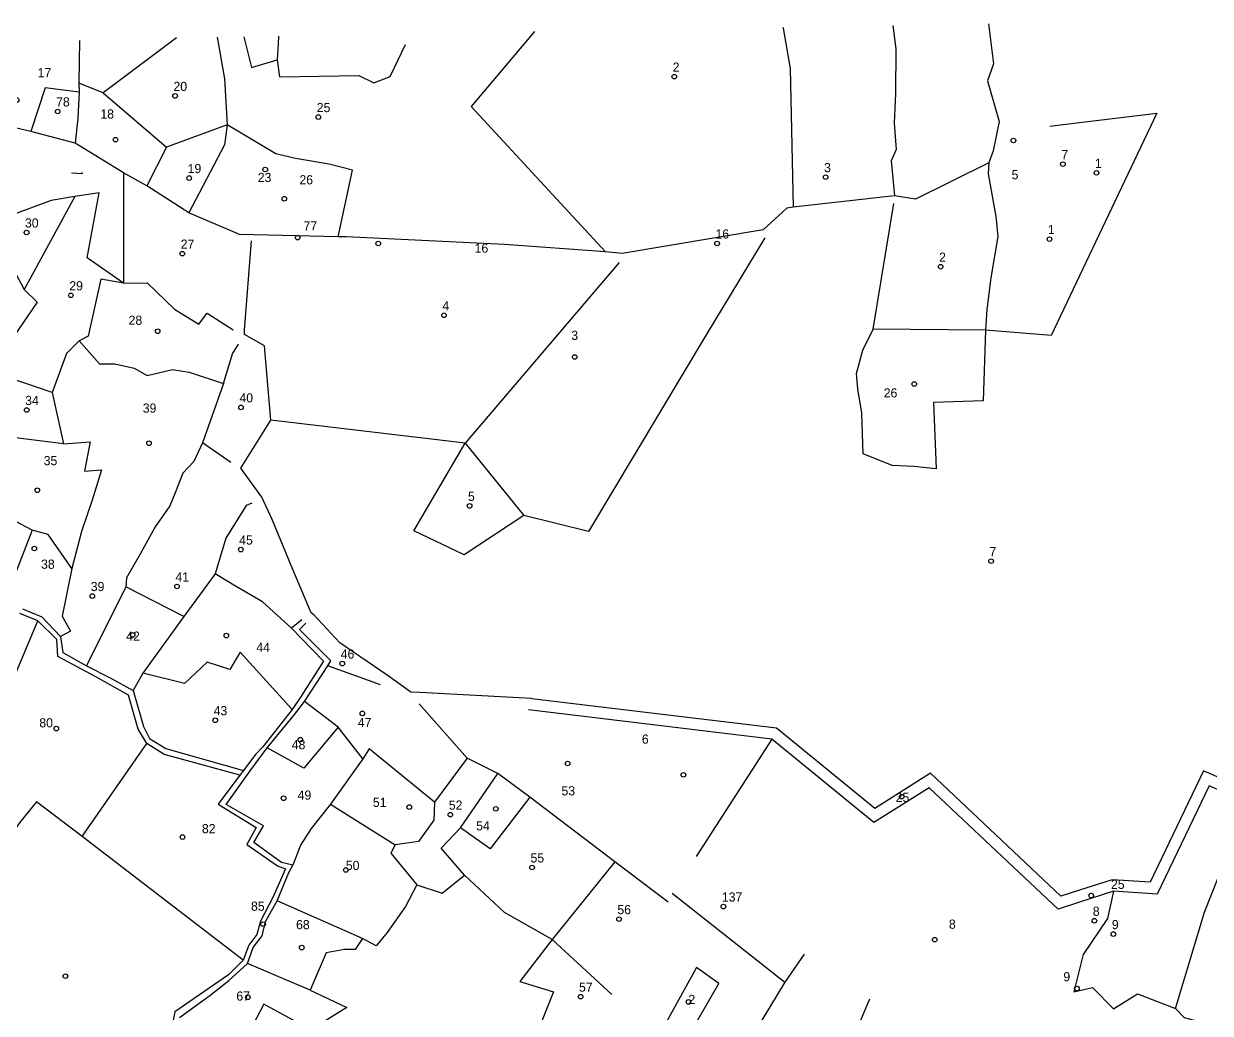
# Model space of a CAD drawing. Extents: x 176571 to 180224, y 250857 to 253450.
# Drawn here: x 177340 to 177857, y 252999 to 253431 of the extents above; entities that cross this region are included whole.
import ezdxf
from ezdxf.enums import TextEntityAlignment as Align

# ---------------------------------------------------------------- set-up
doc = ezdxf.new("R2010")
doc.units = 0
for name, color, linetype in [('1602', 240, 'Continuous'), ('1603', 240, 'Continuous'), ('A_POINTS', 252, 'Continuous')]:
    doc.layers.add(name, color=color, linetype=linetype)
doc.styles.add('HEBTXT', font='hebtxt.shx')

# ---------------------------------------------------------------- blocks, each defined once
blk = doc.blocks.new('1603')
at = {"layer": 'A_POINTS'}
blk.add_circle((0, 0), 0.25, dxfattribs=at)
at = {"style": 'HEBTXT'}
blk.add_attdef('PARCEL_NUM', text='', height=2, dxfattribs=at).set_placement((0, 1), align=Align.CENTER)
at = {"style": 'HEBTXT', "flags": 1}
blk.add_attdef('LOT_NUM', text='', height=2, dxfattribs=at).set_placement((0, -2.5), align=Align.CENTER)

msp = doc.modelspace()

# ---------------------------------------------------------------- linework, layer by layer
at = {"layer": '1602'}
for points in [[(177670.71, 253429.18), (177670.77, 253428.85), (177673.92, 253411.29), (177675.12, 253350.75)], [(177718.56, 253430.01), (177719.91, 253419.77), (177719.8, 253400.17), (177719.25, 253387.39), (177720.03, 253375.97), (177717.86, 253370.95), (177719.29, 253355.7)], [(177760.26, 253430.74), (177762.52, 253413.22), (177759.83, 253405.87), (177764.94, 253388.05), (177762.36, 253375.29), (177760.51, 253370.07), (177760.11, 253365.36)], [(177364.01, 253423.44), (177363.62, 253404.79), (177363.82, 253400.89), (177363.21, 253389.64), (177362.16, 253378.63)], [(177406.34, 253424.58), (177374.34, 253400.68), (177363.62, 253404.79)], [(177424.02, 253424.89), (177427.18, 253406.74), (177428.35, 253386.72), (177427.27, 253377.98), (177411.63, 253348.33)], [(177435.68, 253425.09), (177439.03, 253411.7), (177450.24, 253415.06)], [(177450.72, 253425.36), (177450.61, 253421.93), (177450.24, 253415.06), (177451.22, 253407.6), (177485.72, 253408.14), (177492.34, 253405), (177499.39, 253407.8), (177506.16, 253421.63)], [(177562.38, 253427.3), (177534.79, 253394.67), (177593.32, 253331.35)], [(177363.82, 253400.89), (177348.99, 253402.75), (177342.82, 253383.8)], [(177374.34, 253400.68), (177401.95, 253376.99), (177393.39, 253360.11)], [(177433.73, 253338.82), (177411.63, 253348.33), (177393.39, 253360.11), (177383.17, 253365.75), (177362.16, 253378.63), (177342.82, 253383.8), (177333.42, 253386), (177322.83, 253386.31), (177305.87, 253393.55)], [(177800, 253387.61), (177833.71, 253391.78), (177800, 253320.79)], [(177476.82, 253337.89), (177482.98, 253366.85), (177472.83, 253369.46), (177458.23, 253371.92), (177449.62, 253373.99), (177428.35, 253386.72), (177401.95, 253376.99)], [(177787.05, 253386.01), (177800, 253387.61)], [(177360.46, 253365.77), (177365.23, 253365.45), (177365.21, 253365.85)], [(177383.17, 253365.75), (177383.1, 253317.66), (177393.54, 253317.8), (177405.4, 253306.23), (177416.06, 253299.8), (177419.63, 253304.59), (177430.98, 253297.31)], [(177760.51, 253370.07), (177728.49, 253354.21), (177719.29, 253355.7), (177675.12, 253350.75), (177672.35, 253350.36), (177662.05, 253340.85), (177600.65, 253330.56), (177593.32, 253331.35), (177549.29, 253334.49), (177480.31, 253337.77)], [(177760.11, 253365.36), (177763.54, 253346.68), (177764.45, 253338.02), (177761.35, 253319.98), (177759.66, 253306.15), (177759.03, 253297.12)], [(177383.1, 253317.66), (177367.37, 253328.7), (177372.6, 253357.05), (177361.94, 253355.39), (177351.58, 253353.65), (177324.48, 253343.72), (177339.88, 253314.87), (177345.55, 253309.38), (177333.35, 253291.54)], [(177361.94, 253355.39), (177339.88, 253314.87)], [(177800, 253320.79), (177787.65, 253294.77), (177759.03, 253297.12), (177758.04, 253266.28), (177736.41, 253265.67), (177737.55, 253236.65), (177727.73, 253237.76), (177718.32, 253238.15), (177705.63, 253243.23), (177705.09, 253261), (177703.38, 253271.61), (177702.81, 253278.27), (177705.53, 253288.48), (177710.05, 253297.51), (177719.02, 253352.41)], [(177480.31, 253337.77), (177476.82, 253337.89), (177433.73, 253338.82)], [(177800, 253052.97), (177791.92, 253050.37), (177735.04, 253103.96), (177710.7, 253088.59), (177667.94, 253123.62), (177561.27, 253136.44), (177561.12, 253136.52), (177512.4, 253139.18), (177508.47, 253139.39), (177498.1, 253146.7), (177477.5, 253160.77), (177466.11, 253173.03), (177465.01, 253173.96), (177462.98, 253178.78), (177456.93, 253192.87), (177447.97, 253214.67), (177443.47, 253224.33), (177434.34, 253237.02), (177447.47, 253257.86), (177444.66, 253290.36), (177435.97, 253295.21), (177435.98, 253297.12), (177438.92, 253336.05)], [(177662.85, 253337.4), (177637.29, 253295.17), (177585.98, 253209.39), (177557.76, 253216.31), (177531.7, 253199.13), (177509.77, 253209.7), (177532.2, 253247.86), (177447.47, 253257.86)], [(177599.36, 253326.62), (177532.2, 253247.86), (177557.76, 253216.31)], [(177383.1, 253317.66), (177373.3, 253319.41), (177367.72, 253294.48), (177363.82, 253292.44), (177372.69, 253282.52), (177379.43, 253282.4), (177387.76, 253280.59), (177393.52, 253277.36), (177404.48, 253280), (177411.85, 253278.77), (177426.83, 253273.88), (177430.73, 253286.87), (177433.25, 253291)], [(177352.04, 253269.94), (177333.76, 253276.27), (177333.35, 253291.54), (177318.6, 253299.85), (177301.97, 253310.83), (177290.41, 253273.86)], [(177759.03, 253297.12), (177710.05, 253297.51)], [(177363.82, 253292.44), (177358.32, 253287), (177352.04, 253269.94), (177357.06, 253247.54), (177368.65, 253248.43), (177366.14, 253235.73), (177373.55, 253236.31), (177369.48, 253223.01), (177364.9, 253209.42), (177360.66, 253193.29), (177356.49, 253172.52), (177360.08, 253165.94), (177355.75, 253163.6)], [(177357.06, 253247.54), (177337.2, 253250.01), (177320.13, 253251.17), (177308.9, 253254.72), (177312, 253262.07), (177292.12, 253267.99), (177290.41, 253273.86), (177277.54, 253276.81)], [(177426.83, 253273.88), (177417.56, 253248.06), (177413.85, 253239.84), (177408.97, 253234.79), (177405.64, 253226.17), (177403.41, 253220.59), (177396.93, 253211.37), (177390.61, 253199.73), (177384.52, 253189.12), (177384.24, 253185.25), (177367.02, 253150.82)], [(177430.01, 253239.52), (177417.56, 253248.06)], [(177360.66, 253193.29), (177350.3, 253208.11), (177343.37, 253209.9), (177319.43, 253222.54), (177305.81, 253221.7)], [(177439.13, 253221.79), (177436.7, 253220.65), (177427.73, 253206.47), (177423.07, 253190.94), (177409.47, 253172.37), (177391.61, 253147.57), (177387.43, 253140.11)], [(177343.37, 253209.9), (177332.27, 253181.42)], [(177456.49, 253167.27), (177443.71, 253178.75), (177431.96, 253185.54), (177423.07, 253190.94)], [(177409.47, 253172.37), (177384.24, 253185.25)], [(177339.08, 253175.72), (177347.53, 253172.19), (177355.75, 253163.6), (177356.72, 253156.69), (177367.02, 253150.82), (177377.31, 253145.59), (177387.43, 253140.11), (177391.89, 253124.33), (177394.46, 253119.16), (177401.66, 253114.82), (177435.52, 253105.18)], [(177365.09, 253076.36), (177345.3, 253091.5), (177338.31, 253082.88), (177326.23, 253066.54), (177300.67, 253091.15), (177280.27, 253068.66), (177270.72, 253073.32), (177254.84, 253081.93), (177255.81, 253087.94), (177206.8, 253124.12), (177211.37, 253134.81), (177230.29, 253120.82), (177261.84, 253099.66), (177271.76, 253125.79), (177273.69, 253137.55), (177272.84, 253141.89), (177275.14, 253146.02), (177279.7, 253149.46), (177298.32, 253138.35), (177308.14, 253131.48), (177304.26, 253113.98), (177320.54, 253110.54), (177345.87, 253170.48)], [(177433.91, 253103.14), (177407.88, 253110.33), (177400.89, 253112.15), (177393.41, 253116.98), (177389.62, 253123.15), (177385.35, 253138.09), (177371.15, 253146.03), (177354.51, 253154.93), (177354.14, 253162.33), (177345.87, 253170.48), (177337.98, 253173.67)], [(177460.87, 253170.91), (177456.49, 253167.27), (177470.43, 253152.88), (177460.31, 253137.13), (177456.76, 253131.8), (177443.95, 253115.46), (177440.63, 253111.97), (177435.52, 253105.18), (177433.91, 253103.14), (177424.4, 253090.55), (177440.98, 253080.32), (177436.97, 253072.98), (177450.34, 253063.64), (177453.82, 253062.35), (177448.29, 253049.82), (177442.94, 253039.44), (177441.34, 253033.72), (177437.88, 253029.09), (177435.36, 253022.54), (177429, 253016.16), (177405.6, 252999.94), (177404.7, 252995.62)], [(177407.54, 252997.51), (177420.81, 253007.04), (177429.03, 253013.67), (177437.21, 253021.03), (177439.65, 253028.03), (177443.58, 253033.15), (177445.1, 253039.39), (177450.24, 253048.37), (177455.31, 253060.67), (177457.03, 253063.87), (177452.11, 253065.03), (177439.96, 253073.74), (177444.22, 253080.98), (177427.86, 253090.38), (177438.41, 253105.09), (177445.87, 253115.06), (177457.85, 253129.72), (177462.15, 253135.3), (177472.29, 253150.86), (177473.61, 253152.97), (177459.84, 253166.62), (177462.66, 253169.4)], [(177456.76, 253131.8), (177433.98, 253156.71), (177429.51, 253149.19), (177419.59, 253152.4), (177409.73, 253143.04), (177391.61, 253147.57)], [(177495.25, 253142.59), (177472.29, 253150.86)], [(177487.46, 253110.32), (177476.72, 253124), (177462.15, 253135.3)], [(177620.62, 253047.76), (177597.43, 253065.29), (177560.29, 253093.5), (177546.33, 253103.88), (177532.94, 253110.51), (177512.13, 253134.19)], [(177800, 253047.72), (177790.64, 253044.7), (177734.43, 253097.67), (177710.32, 253082.44), (177665.9, 253118.83), (177559.82, 253131.58)], [(177476.72, 253124), (177461.81, 253106.26), (177445.87, 253115.06)], [(177665.9, 253118.83), (177632.91, 253067.61)], [(177435.36, 253022.54), (177365.09, 253076.36), (177393.41, 253116.98)], [(177518.78, 253091.3), (177490.31, 253114.63), (177487.46, 253110.32), (177473.37, 253090.57), (177465.05, 253079.93), (177460.34, 253072.68), (177457.03, 253063.87)], [(177532.94, 253110.51), (177518.78, 253091.3), (177518.5, 253083.54), (177511.82, 253074.15), (177501.58, 253072.79), (177499.68, 253069.08), (177511.03, 253055.4), (177522.05, 253051.64), (177531.91, 253059.54)], [(177596.12, 253007.5), (177570.11, 253031.45), (177549.33, 253043.26), (177531.91, 253059.54), (177521.67, 253071.38), (177530.16, 253080.13), (177546.33, 253103.88)], [(177875.36, 253095.75), (177854.14, 253104.97), (177830.78, 253056.5), (177814.28, 253057.58), (177800, 253052.97)], [(177873.39, 253091.15), (177856.56, 253098.47), (177833.82, 253051.3), (177814.9, 253052.53), (177800, 253047.72)], [(177560.29, 253093.5), (177543.03, 253071.04), (177530.16, 253080.13)], [(177473.37, 253090.57), (177501.58, 253072.79)], [(177800, 253009.29), (177805.6, 253010.57), (177814.89, 253001.26), (177825.27, 253007.84), (177841.89, 253001.37), (177854.51, 253043.48), (177873.39, 253091.15)], [(177597.43, 253065.29), (177570.11, 253031.45), (177555.98, 253013.2), (177570.59, 253008.62), (177565.48, 252995.56), (177572.42, 252990.12), (177564.49, 252982.72), (177577.53, 252976.36)], [(177511.03, 253055.4), (177506.07, 253045.87), (177498.17, 253034.49), (177493.29, 253028.74), (177487.31, 253031.88), (177450.24, 253048.37)], [(177622.43, 253051.63), (177671.46, 253012.87)], [(177814.9, 253052.53), (177812.22, 253040.6), (177801.59, 253024.98), (177800, 253018.58)], [(177487.31, 253031.88), (177484.22, 253027.11), (177479.51, 253027.11), (177471.57, 253025.69), (177464.61, 253009.37), (177437.21, 253021.03)], [(177679.89, 253025.17), (177671.46, 253012.87), (177652.3, 252981.17), (177674.5, 252959.69), (177680.84, 252954.11)], [(177633.03, 253019.24), (177619.96, 252995.62), (177627.96, 252986.62), (177642.79, 253012.34), (177633.03, 253019.24)], [(177800, 253018.58), (177797.55, 253008.73), (177800, 253009.29)], [(177464.61, 253009.37), (177480.53, 253001.78), (177464.91, 252992.05), (177444.33, 253003.27), (177431.93, 252979.7), (177425.99, 252982.46), (177406.2, 252994.16)], [(177708.37, 253005.48), (177700.71, 252987.34), (177696.26, 252977.55), (177691.23, 252962.63), (177680.84, 252954.11), (177671.3, 252938.75), (177660.16, 252926.44)], [(177841.89, 253001.37), (177845.65, 252997.55), (177870.91, 252990.66)]]:
    msp.add_lwpolyline(points, dxfattribs=at)

# ---------------------------------------------------------------- block references
at = {"layer": '1603'}
ref = msp.add_blockref('1603', (177623.32, 253407.66), dxfattribs=dict(at, xscale=4, yscale=4, zscale=4))
ref.add_attrib('PARCEL_NUM', '2', (177622.63, 253409.82), dxfattribs={"layer": '0', "height": 4, "style": 'HEBTXT'})
ref = msp.add_blockref('1603', (177336.59, 253397.47), dxfattribs=dict(at, xscale=4, yscale=4, zscale=4))
ref.add_attrib('PARCEL_NUM', '17', (177345.72, 253407.38), dxfattribs={"layer": '0', "height": 4, "style": 'HEBTXT'})
ref = msp.add_blockref('1603', (177405.65, 253399.26), dxfattribs=dict(at, xscale=4, yscale=4, zscale=4))
ref.add_attrib('PARCEL_NUM', '20', (177404.95, 253401.42), dxfattribs={"layer": '0', "height": 4, "style": 'HEBTXT'})
ref = msp.add_blockref('1603', (177354.47, 253392.49), dxfattribs=dict(at, xscale=4, yscale=4, zscale=4))
ref.add_attrib('PARCEL_NUM', '78', (177353.78, 253394.65), dxfattribs={"layer": '0', "height": 4, "style": 'HEBTXT'})
ref = msp.add_blockref('1603', (177379.7, 253380.2), dxfattribs=dict(at, xscale=4, yscale=4, zscale=4))
ref.add_attrib('PARCEL_NUM', '18', (177373.07, 253389.38), dxfattribs={"layer": '0', "height": 4, "style": 'HEBTXT'})
ref = msp.add_blockref('1603', (177468.12, 253390.05), dxfattribs=dict(at, xscale=4, yscale=4, zscale=4))
ref.add_attrib('PARCEL_NUM', '25', (177467.43, 253392.2), dxfattribs={"layer": '0', "height": 4, "style": 'HEBTXT'})
ref = msp.add_blockref('1603', (177771.2, 253379.84), dxfattribs=dict(at, xscale=4, yscale=4, zscale=4))
ref.add_attrib('PARCEL_NUM', '5', (177770.39, 253362.93), dxfattribs={"layer": '0', "height": 4, "style": 'HEBTXT'})
ref = msp.add_blockref('1603', (177792.76, 253369.51), dxfattribs=dict(at, xscale=4, yscale=4, zscale=4))
ref.add_attrib('PARCEL_NUM', '7', (177792.07, 253371.67), dxfattribs={"layer": '0', "height": 4, "style": 'HEBTXT'})
ref = msp.add_blockref('1603', (177807.43, 253365.74), dxfattribs=dict(at, xscale=4, yscale=4, zscale=4))
ref.add_attrib('PARCEL_NUM', '1', (177806.74, 253367.9), dxfattribs={"layer": '0', "height": 4, "style": 'HEBTXT'})
ref = msp.add_blockref('1603', (177411.82, 253363.45), dxfattribs=dict(at, xscale=4, yscale=4, zscale=4))
ref.add_attrib('PARCEL_NUM', '19', (177411.13, 253365.61), dxfattribs={"layer": '0', "height": 4, "style": 'HEBTXT'})
ref = msp.add_blockref('1603', (177444.96, 253367.21), dxfattribs=dict(at, xscale=4, yscale=4, zscale=4))
ref.add_attrib('PARCEL_NUM', '23', (177441.69, 253361.72), dxfattribs={"layer": '0', "height": 4, "style": 'HEBTXT'})
ref = msp.add_blockref('1603', (177689.34, 253363.87), dxfattribs=dict(at, xscale=4, yscale=4, zscale=4))
ref.add_attrib('PARCEL_NUM', '3', (177688.64, 253366.02), dxfattribs={"layer": '0', "height": 4, "style": 'HEBTXT'})
ref = msp.add_blockref('1603', (177453.29, 253354.44), dxfattribs=dict(at, xscale=4, yscale=4, zscale=4))
ref.add_attrib('PARCEL_NUM', '26', (177459.87, 253360.7), dxfattribs={"layer": '0', "height": 4, "style": 'HEBTXT'})
ref = msp.add_blockref('1603', (177340.91, 253339.73), dxfattribs=dict(at, xscale=4, yscale=4, zscale=4))
ref.add_attrib('PARCEL_NUM', '30', (177340.21, 253341.89), dxfattribs={"layer": '0', "height": 4, "style": 'HEBTXT'})
ref = msp.add_blockref('1603', (177459.11, 253337.51), dxfattribs=dict(at, xscale=4, yscale=4, zscale=4))
ref.add_attrib('PARCEL_NUM', '77', (177461.69, 253340.65), dxfattribs={"layer": '0', "height": 4, "style": 'HEBTXT'})
ref = msp.add_blockref('1603', (177641.98, 253334.93), dxfattribs=dict(at, xscale=4, yscale=4, zscale=4))
ref.add_attrib('PARCEL_NUM', '16', (177641.29, 253337.09), dxfattribs={"layer": '0', "height": 4, "style": 'HEBTXT'})
ref = msp.add_blockref('1603', (177786.92, 253336.84), dxfattribs=dict(at, xscale=4, yscale=4, zscale=4))
ref.add_attrib('PARCEL_NUM', '1', (177786.23, 253339), dxfattribs={"layer": '0', "height": 4, "style": 'HEBTXT'})
ref = msp.add_blockref('1603', (177408.79, 253330.49), dxfattribs=dict(at, xscale=4, yscale=4, zscale=4))
ref.add_attrib('PARCEL_NUM', '27', (177408.1, 253332.64), dxfattribs={"layer": '0', "height": 4, "style": 'HEBTXT'})
ref = msp.add_blockref('1603', (177494.25, 253334.93), dxfattribs=dict(at, xscale=4, yscale=4, zscale=4))
ref.add_attrib('PARCEL_NUM', '16', (177536.25, 253330.92), dxfattribs={"layer": '0', "height": 4, "style": 'HEBTXT'})
ref = msp.add_blockref('1603', (177739.47, 253324.81), dxfattribs=dict(at, xscale=4, yscale=4, zscale=4))
ref.add_attrib('PARCEL_NUM', '2', (177738.78, 253326.96), dxfattribs={"layer": '0', "height": 4, "style": 'HEBTXT'})
ref = msp.add_blockref('1603', (177360.22, 253312.34), dxfattribs=dict(at, xscale=4, yscale=4, zscale=4))
ref.add_attrib('PARCEL_NUM', '29', (177359.53, 253314.49), dxfattribs={"layer": '0', "height": 4, "style": 'HEBTXT'})
ref = msp.add_blockref('1603', (177522.91, 253303.63), dxfattribs=dict(at, xscale=4, yscale=4, zscale=4))
ref.add_attrib('PARCEL_NUM', '4', (177522.21, 253305.78), dxfattribs={"layer": '0', "height": 4, "style": 'HEBTXT'})
ref = msp.add_blockref('1603', (177398.08, 253296.66), dxfattribs=dict(at, xscale=4, yscale=4, zscale=4))
ref.add_attrib('PARCEL_NUM', '28', (177385.38, 253299.48), dxfattribs={"layer": '0', "height": 4, "style": 'HEBTXT'})
ref = msp.add_blockref('1603', (177579.91, 253285.44), dxfattribs=dict(at, xscale=4, yscale=4, zscale=4))
ref.add_attrib('PARCEL_NUM', '3', (177578.42, 253292.88), dxfattribs={"layer": '0', "height": 4, "style": 'HEBTXT'})
ref = msp.add_blockref('1603', (177727.94, 253273.67), dxfattribs=dict(at, xscale=4, yscale=4, zscale=4))
ref.add_attrib('PARCEL_NUM', '26', (177714.63, 253267.81), dxfattribs={"layer": '0', "height": 4, "style": 'HEBTXT'})
ref = msp.add_blockref('1603', (177340.97, 253262.34), dxfattribs=dict(at, xscale=4, yscale=4, zscale=4))
ref.add_attrib('PARCEL_NUM', '34', (177340.28, 253264.5), dxfattribs={"layer": '0', "height": 4, "style": 'HEBTXT'})
ref = msp.add_blockref('1603', (177434.4, 253263.47), dxfattribs=dict(at, xscale=4, yscale=4, zscale=4))
ref.add_attrib('PARCEL_NUM', '40', (177433.71, 253265.63), dxfattribs={"layer": '0', "height": 4, "style": 'HEBTXT'})
ref = msp.add_blockref('1603', (177394.28, 253247.84), dxfattribs=dict(at, xscale=4, yscale=4, zscale=4))
ref.add_attrib('PARCEL_NUM', '39', (177391.55, 253261.17), dxfattribs={"layer": '0', "height": 4, "style": 'HEBTXT'})
ref = msp.add_blockref('1603', (177345.59, 253227.35), dxfattribs=dict(at, xscale=4, yscale=4, zscale=4))
ref.add_attrib('PARCEL_NUM', '35', (177348.36, 253238.27), dxfattribs={"layer": '0', "height": 4, "style": 'HEBTXT'})
ref = msp.add_blockref('1603', (177534.07, 253220.52), dxfattribs=dict(at, xscale=4, yscale=4, zscale=4))
ref.add_attrib('PARCEL_NUM', '5', (177533.37, 253222.68), dxfattribs={"layer": '0', "height": 4, "style": 'HEBTXT'})
ref = msp.add_blockref('1603', (177434.31, 253201.49), dxfattribs=dict(at, xscale=4, yscale=4, zscale=4))
ref.add_attrib('PARCEL_NUM', '45', (177433.61, 253203.65), dxfattribs={"layer": '0', "height": 4, "style": 'HEBTXT'})
ref = msp.add_blockref('1603', (177344.3, 253201.95), dxfattribs=dict(at, xscale=4, yscale=4, zscale=4))
ref.add_attrib('PARCEL_NUM', '38', (177347.22, 253193.12), dxfattribs={"layer": '0', "height": 4, "style": 'HEBTXT'})
ref = msp.add_blockref('1603', (177761.44, 253196.43), dxfattribs=dict(at, xscale=4, yscale=4, zscale=4))
ref.add_attrib('PARCEL_NUM', '7', (177760.75, 253198.58), dxfattribs={"layer": '0', "height": 4, "style": 'HEBTXT'})
ref = msp.add_blockref('1603', (177406.51, 253185.41), dxfattribs=dict(at, xscale=4, yscale=4, zscale=4))
ref.add_attrib('PARCEL_NUM', '41', (177405.82, 253187.57), dxfattribs={"layer": '0', "height": 4, "style": 'HEBTXT'})
ref = msp.add_blockref('1603', (177369.59, 253181.22), dxfattribs=dict(at, xscale=4, yscale=4, zscale=4))
ref.add_attrib('PARCEL_NUM', '39', (177368.89, 253183.38), dxfattribs={"layer": '0', "height": 4, "style": 'HEBTXT'})
ref = msp.add_blockref('1603', (177387.12, 253164.28), dxfattribs=dict(at, xscale=4, yscale=4, zscale=4))
ref.add_attrib('PARCEL_NUM', '42', (177384.32, 253161.75), dxfattribs={"layer": '0', "height": 4, "style": 'HEBTXT'})
ref = msp.add_blockref('1603', (177428.01, 253163.99), dxfattribs=dict(at, xscale=4, yscale=4, zscale=4))
ref.add_attrib('PARCEL_NUM', '44', (177441.11, 253156.9), dxfattribs={"layer": '0', "height": 4, "style": 'HEBTXT'})
ref = msp.add_blockref('1603', (177478.56, 253151.78), dxfattribs=dict(at, xscale=4, yscale=4, zscale=4))
ref.add_attrib('PARCEL_NUM', '46', (177477.87, 253153.94), dxfattribs={"layer": '0', "height": 4, "style": 'HEBTXT'})
ref = msp.add_blockref('1603', (177423.16, 253127.08), dxfattribs=dict(at, xscale=4, yscale=4, zscale=4))
ref.add_attrib('PARCEL_NUM', '43', (177422.46, 253129.23), dxfattribs={"layer": '0', "height": 4, "style": 'HEBTXT'})
ref = msp.add_blockref('1603', (177353.86, 253123.45), dxfattribs=dict(at, xscale=4, yscale=4, zscale=4))
ref.add_attrib('PARCEL_NUM', '80', (177346.46, 253123.96), dxfattribs={"layer": '0', "height": 4, "style": 'HEBTXT'})
ref = msp.add_blockref('1603', (177487.31, 253130.07), dxfattribs=dict(at, xscale=4, yscale=4, zscale=4))
ref.add_attrib('PARCEL_NUM', '47', (177485.35, 253124.1), dxfattribs={"layer": '0', "height": 4, "style": 'HEBTXT'})
ref = msp.add_blockref('1603', (177460.27, 253118.57), dxfattribs=dict(at, xscale=4, yscale=4, zscale=4))
ref.add_attrib('PARCEL_NUM', '48', (177456.52, 253114.41), dxfattribs={"layer": '0', "height": 4, "style": 'HEBTXT'})
ref = msp.add_blockref('1603', (177627.3, 253103.28), dxfattribs=dict(at, xscale=4, yscale=4, zscale=4))
ref.add_attrib('PARCEL_NUM', '6', (177609.18, 253116.86), dxfattribs={"layer": '0', "height": 4, "style": 'HEBTXT'})
ref = msp.add_blockref('1603', (177576.82, 253108.22), dxfattribs=dict(at, xscale=4, yscale=4, zscale=4))
ref.add_attrib('PARCEL_NUM', '53', (177574.14, 253094.31), dxfattribs={"layer": '0', "height": 4, "style": 'HEBTXT'})
ref = msp.add_blockref('1603', (177452.98, 253093.09), dxfattribs=dict(at, xscale=4, yscale=4, zscale=4))
ref.add_attrib('PARCEL_NUM', '49', (177459.09, 253092.45), dxfattribs={"layer": '0', "height": 4, "style": 'HEBTXT'})
ref = msp.add_blockref('1603', (177507.75, 253089.23), dxfattribs=dict(at, xscale=4, yscale=4, zscale=4))
ref.add_attrib('PARCEL_NUM', '51', (177491.91, 253089.31), dxfattribs={"layer": '0', "height": 4, "style": 'HEBTXT'})
ref = msp.add_blockref('1603', (177525.69, 253085.92), dxfattribs=dict(at, xscale=4, yscale=4, zscale=4))
ref.add_attrib('PARCEL_NUM', '52', (177524.99, 253088.08), dxfattribs={"layer": '0', "height": 4, "style": 'HEBTXT'})
ref = msp.add_blockref('1603', (177722.42, 253093.77), dxfattribs=dict(at, xscale=4, yscale=4, zscale=4))
ref.add_attrib('PARCEL_NUM', '25', (177719.86, 253091.46), dxfattribs={"layer": '0', "height": 4, "style": 'HEBTXT'})
ref = msp.add_blockref('1603', (177545.52, 253088.44), dxfattribs=dict(at, xscale=4, yscale=4, zscale=4))
ref.add_attrib('PARCEL_NUM', '54', (177536.92, 253079.06), dxfattribs={"layer": '0', "height": 4, "style": 'HEBTXT'})
ref = msp.add_blockref('1603', (177408.87, 253076.14), dxfattribs=dict(at, xscale=4, yscale=4, zscale=4))
ref.add_attrib('PARCEL_NUM', '82', (177417.36, 253077.82), dxfattribs={"layer": '0', "height": 4, "style": 'HEBTXT'})
ref = msp.add_blockref('1603', (177480.11, 253061.8), dxfattribs=dict(at, xscale=4, yscale=4, zscale=4))
ref.add_attrib('PARCEL_NUM', '50', (177480.11, 253061.8), dxfattribs={"layer": '0', "height": 4, "style": 'HEBTXT'})
ref = msp.add_blockref('1603', (177561.32, 253062.9), dxfattribs=dict(at, xscale=4, yscale=4, zscale=4))
ref.add_attrib('PARCEL_NUM', '55', (177560.63, 253065.06), dxfattribs={"layer": '0', "height": 4, "style": 'HEBTXT'})
ref = msp.add_blockref('1603', (177805.08, 253050.64), dxfattribs=dict(at, xscale=4, yscale=4, zscale=4))
ref.add_attrib('PARCEL_NUM', '25', (177813.72, 253053.54), dxfattribs={"layer": '0', "height": 4, "style": 'HEBTXT'})
ref = msp.add_blockref('1603', (177644.74, 253045.86), dxfattribs=dict(at, xscale=4, yscale=4, zscale=4))
ref.add_attrib('PARCEL_NUM', '137', (177644.05, 253048.01), dxfattribs={"layer": '0', "height": 4, "style": 'HEBTXT'})
ref = msp.add_blockref('1603', (177444.04, 253038.16), dxfattribs=dict(at, xscale=4, yscale=4, zscale=4))
ref.add_attrib('PARCEL_NUM', '85', (177438.76, 253044.02), dxfattribs={"layer": '0', "height": 4, "style": 'HEBTXT'})
ref = msp.add_blockref('1603', (177599.2, 253040.37), dxfattribs=dict(at, xscale=4, yscale=4, zscale=4))
ref.add_attrib('PARCEL_NUM', '56', (177598.5, 253042.53), dxfattribs={"layer": '0', "height": 4, "style": 'HEBTXT'})
ref = msp.add_blockref('1603', (177806.49, 253039.67), dxfattribs=dict(at, xscale=4, yscale=4, zscale=4))
ref.add_attrib('PARCEL_NUM', '8', (177805.8, 253041.82), dxfattribs={"layer": '0', "height": 4, "style": 'HEBTXT'})
ref = msp.add_blockref('1603', (177460.9, 253027.98), dxfattribs=dict(at, xscale=4, yscale=4, zscale=4))
ref.add_attrib('PARCEL_NUM', '68', (177458.41, 253035.98), dxfattribs={"layer": '0', "height": 4, "style": 'HEBTXT'})
ref = msp.add_blockref('1603', (177736.88, 253031.42), dxfattribs=dict(at, xscale=4, yscale=4, zscale=4))
ref.add_attrib('PARCEL_NUM', '8', (177743.06, 253036.18), dxfattribs={"layer": '0', "height": 4, "style": 'HEBTXT'})
ref = msp.add_blockref('1603', (177814.79, 253033.85), dxfattribs=dict(at, xscale=4, yscale=4, zscale=4))
ref.add_attrib('PARCEL_NUM', '9', (177814.1, 253036.01), dxfattribs={"layer": '0', "height": 4, "style": 'HEBTXT'})
ref = msp.add_blockref('1603', (177357.83, 253015.53), dxfattribs=dict(at, xscale=4, yscale=4, zscale=4))
ref.add_attrib('PARCEL_NUM', '69', (177323.67, 253027.08), dxfattribs={"layer": '0', "height": 4, "style": 'HEBTXT'})
ref = msp.add_blockref('1603', (177798.88, 253010.1), dxfattribs=dict(at, xscale=4, yscale=4, zscale=4))
ref.add_attrib('PARCEL_NUM', '9', (177792.97, 253013.26), dxfattribs={"layer": '0', "height": 4, "style": 'HEBTXT'})
ref = msp.add_blockref('1603', (177437.38, 253006.33), dxfattribs=dict(at, xscale=4, yscale=4, zscale=4))
ref.add_attrib('PARCEL_NUM', '67', (177432.37, 253004.83), dxfattribs={"layer": '0', "height": 4, "style": 'HEBTXT'})
ref = msp.add_blockref('1603', (177582.47, 253006.57), dxfattribs=dict(at, xscale=4, yscale=4, zscale=4))
ref.add_attrib('PARCEL_NUM', '57', (177581.78, 253008.73), dxfattribs={"layer": '0', "height": 4, "style": 'HEBTXT'})
ref = msp.add_blockref('1603', (177629.53, 253004.29), dxfattribs=dict(at, xscale=4, yscale=4, zscale=4))
ref.add_attrib('PARCEL_NUM', '2', (177629.5, 253003.35), dxfattribs={"layer": '0', "height": 4, "style": 'HEBTXT'})

doc.saveas('drawing.dxf')
